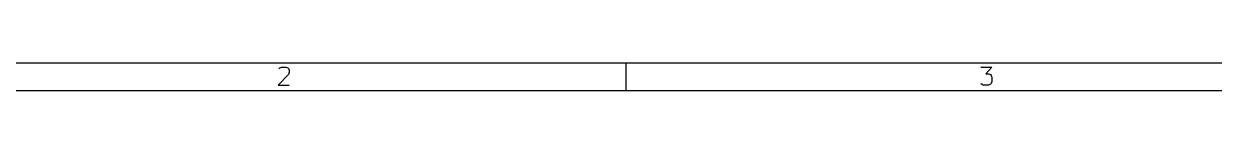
# Model space of a CAD drawing. Extents: x 10 to 287, y -200 to -10.
# Drawn here: x 67.1 to 151.9, y -12 to -10 of the extents above; entities that cross this region are included whole.
import ezdxf

# ---------------------------------------------------------------- set-up
doc = ezdxf.new("R2010")
doc.units = 0
doc.header["$MEASUREMENT"] = 0
doc.layers.add('RED2', color=1, linetype='CONTINUOUS')

msp = doc.modelspace()

# ---------------------------------------------------------------- linework, layer by layer
at = {"layer": 'RED2', "linetype": 'CONTINUOUS'}
for p, q in [((286.995, -10.0076), (10.0076, -10.0076)), ((110.007, -11.9888), (110.007, -10.0076)), ((85.979, -10.8204), (85.2424, -11.5824)), ((85.2932, -10.3886), (85.3694, -10.3378)), ((85.3694, -10.3378), (85.4964, -10.287)), ((85.4964, -10.287), (85.8012, -10.287)), ((85.8012, -10.287), (85.9282, -10.3378)), ((85.9282, -10.3378), (85.979, -10.3886)), ((85.979, -10.3886), (86.0298, -10.5156)), ((86.0298, -10.6426), (85.979, -10.8204)), ((86.0298, -10.5156), (86.0298, -10.6426)), ((135.255, -10.287), (136.042, -10.287)), ((136.042, -10.287), (135.611, -10.7696)), ((135.611, -10.7696), (135.814, -10.7696)), ((135.814, -10.7696), (135.941, -10.8204)), ((135.941, -10.8204), (135.992, -10.8966)), ((135.992, -10.8966), (136.042, -11.0236)), ((85.2424, -11.5824), (86.0298, -11.5824)), ((135.306, -11.5062), (135.255, -11.4554)), ((135.433, -11.5824), (135.306, -11.5062)), ((135.814, -11.5824), (135.433, -11.5824)), ((135.941, -11.5062), (135.814, -11.5824)), ((135.992, -11.4554), (135.941, -11.5062)), ((136.042, -11.3284), (135.992, -11.4554)), ((136.042, -11.0236), (136.042, -11.3284)), ((285.013, -11.9888), (11.9888, -11.9888))]:
    msp.add_line(p, q, dxfattribs=at)

doc.saveas('drawing.dxf')
